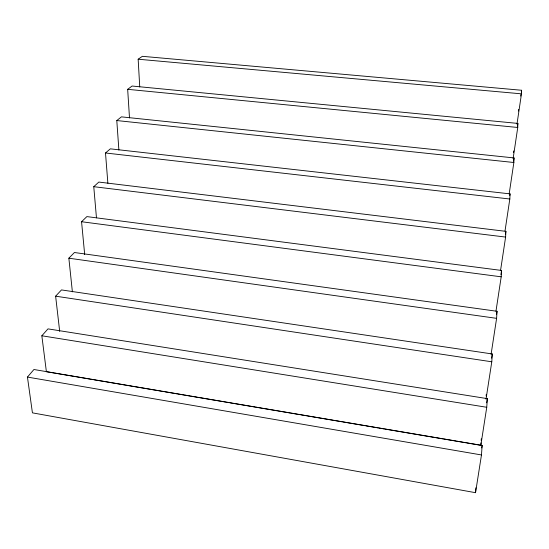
<?xml version="1.0" encoding="UTF-8"?>
<svg xmlns="http://www.w3.org/2000/svg" width="549" height="549" viewBox="0 0 549 549"><rect width="100%" height="100%" fill="white"/><g stroke="black" fill="none" stroke-linecap="round" stroke-linejoin="round"><path stroke-width="0.82" d="M516.986 124.095L521.475 93.838L521.55 90.256L142.383 56.314L138.156 59.217L139.741 86.934M513.109 158.613L517.748 127.471L517.872 123.415L132.096 86.028L127.67 89.322L129.495 117.932M509.204 193.653L513.864 162.497L514.042 157.927L121.425 116.855L116.793 120.554L118.886 150.042M505.011 230.992L509.822 198.999L510.055 193.879L110.342 148.841L105.497 152.986L107.879 183.339M500.516 270.705L505.608 237.072L505.897 231.349L98.841 182.069L93.762 186.681L96.466 217.884M495.967 311.214L501.203 276.813L501.553 270.451L86.879 216.601L81.561 221.727L84.69 254.585M491.087 354.304L496.605 318.345L497.023 311.283L74.438 252.519L68.858 258.195L72.386 291.848M486.009 399.24L491.787 361.791L492.288 353.968L61.488 289.92L55.627 296.179L59.69 331.418M466.677 442.919L480.828 445.314L486.75 407.276L487.334 398.636L47.996 328.878L41.841 335.775L46.39 371.721L53.898 372.991M486.16 395.994L486.27 394.367M481.473 454.956L482.139 445.424L33.928 369.511L27.45 377.081L32.425 412.855L475.537 492.686L481.473 454.956L27.45 377.081M480.828 445.314L481.006 442.871M481.178 440.428L481.301 438.802M475.537 492.686L475.908 487.773M518.476 111.063L518.716 109.402M520.685 96.082L520.932 94.421M521.303 91.923L521.55 90.256M513.535 152.588L513.782 150.92M517.378 126.75L517.872 123.415M513.541 161.269L514.042 157.927M509.801 195.547L510.055 193.879M505.389 234.684L505.897 231.349M500.921 274.603L501.553 270.451M496.509 314.673L497.023 311.283M491.636 358.188L492.288 353.968M486.682 402.829L487.334 398.636M481.748 447.922L482.139 445.424M138.156 59.217L521.475 93.838M127.67 89.322L517.748 127.471M116.793 120.554L513.864 162.497M105.497 152.986L509.822 198.999M93.762 186.681L505.608 237.072M81.561 221.727L501.203 276.813M68.858 258.195L496.605 318.345M55.627 296.179L491.787 361.791M41.841 335.775L486.75 407.276M54.584 373.107L60.747 374.15M61.433 374.267L76.592 376.834M77.279 376.95L89.768 379.071M90.468 379.187L93.255 379.661M93.948 379.778L96.041 380.134M96.741 380.251L105.84 381.788M106.54 381.912L125.57 385.13M126.277 385.254L131.952 386.215M132.666 386.338L144.778 388.39M145.492 388.507L151.222 389.481M151.936 389.598L157.687 390.572M158.4 390.696L161.282 391.183M162.003 391.307L164.165 391.67M164.885 391.794L177.19 393.88M177.917 394.004L183.737 394.985M184.464 395.108L190.297 396.097M191.031 396.22L196.885 397.215M197.619 397.339L216.025 400.454M216.759 400.578L222.688 401.587M223.429 401.71L225.66 402.088M226.401 402.211L229.372 402.719M230.12 402.842L232.351 403.22M233.099 403.35L245.06 405.375M245.808 405.498L251.813 406.521M252.567 406.644L254.825 407.029M255.58 407.159L261.612 408.181M262.367 408.305L277.54 410.878M278.302 411.009L290.517 413.074M291.286 413.205L297.421 414.248M298.189 414.371L300.495 414.763M301.264 414.893L306.658 415.813M307.426 415.943L322.922 418.564M323.697 418.695L333.051 420.28M333.833 420.41L342.439 421.872M343.228 422.003L365.305 425.743M366.101 425.88L368.475 426.285M369.271 426.415L374.837 427.362M375.633 427.493L378.021 427.897M378.824 428.035L384.41 428.982M385.213 429.119L442.741 438.864M443.565 439.001L446.028 439.42M446.852 439.557L452.616 440.531M453.44 440.675L455.917 441.094M456.741 441.231L462.533 442.213M463.363 442.357L465.847 442.775"/></g></svg>
